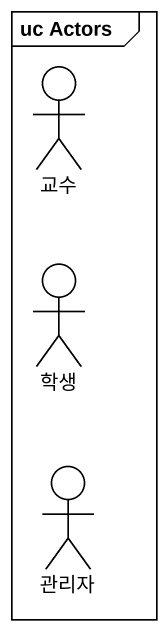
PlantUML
@startuml
mainframe uc Actors
actor 교수
actor 학생
actor 관리자
@enduml
